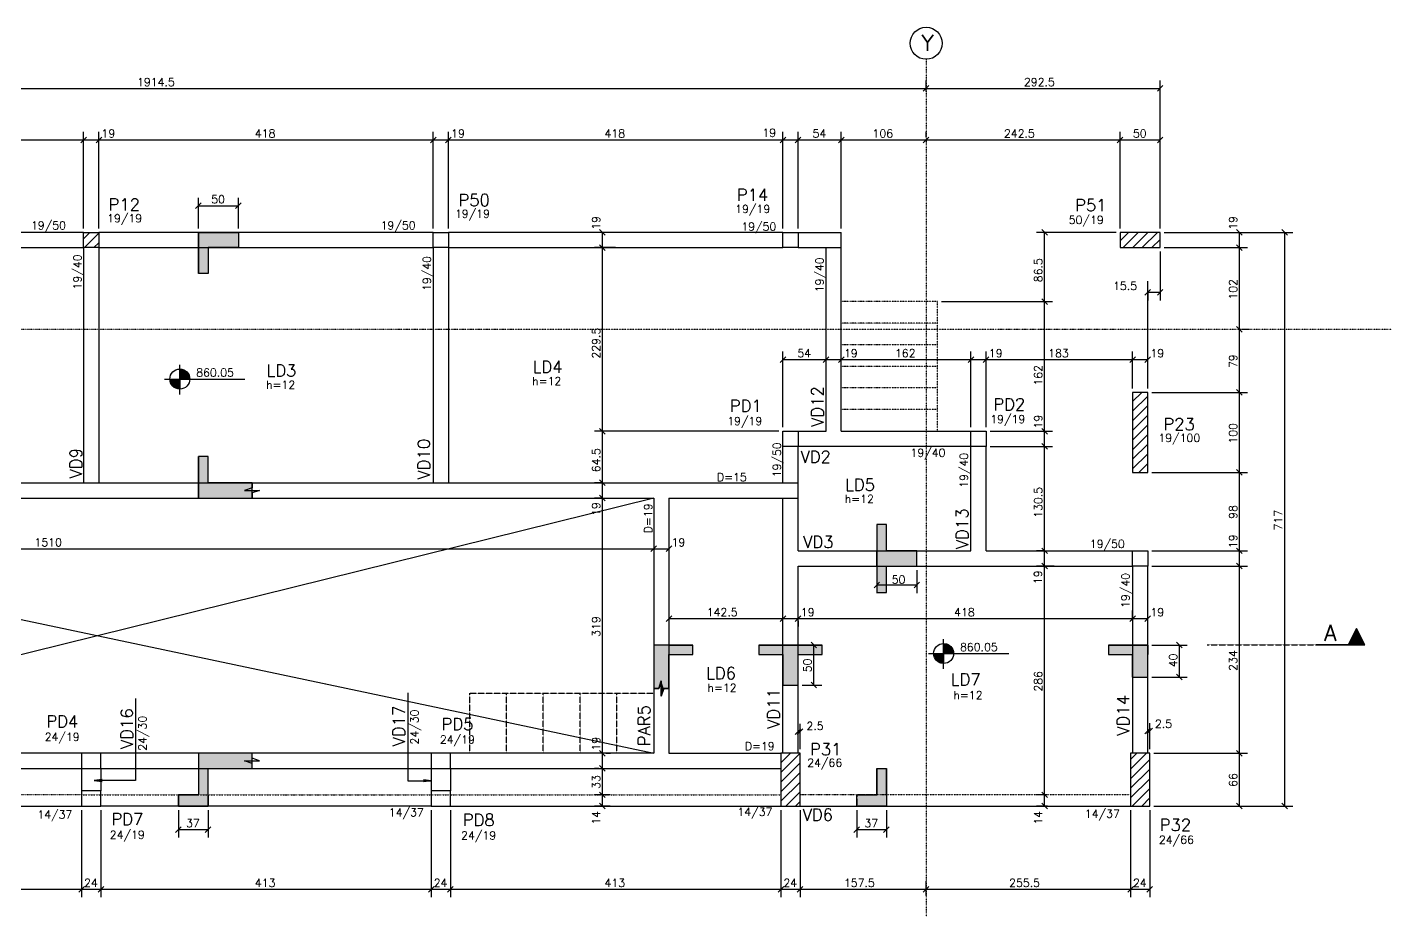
# Model space of a CAD drawing. Extents: x 715 to 5965, y 191 to 4191.
# Drawn here: x 2171 to 3876, y 1273 to 2385 of the extents above; entities that cross this region are included whole.
import ezdxf

# ---------------------------------------------------------------- set-up
doc = ezdxf.new("R2010")
doc.units = 0
doc.header["$MEASUREMENT"] = 0
doc.linetypes.add('ESTILO_TQS_0004', pattern=[2, 0.5, -0.4, 0.1, -0.4, 0.1, -0.5])
doc.linetypes.add('ESTILO_TQS_0005', pattern=[0.4, 0.3, -0.1])
for name, color, linetype in [('2', 2, 'CONTINUOUS'), ('3', 3, 'CONTINUOUS'), ('4', 4, 'CONTINUOUS'), ('6', 6, 'CONTINUOUS'), ('7', 7, 'CONTINUOUS'), ('8', 8, 'CONTINUOUS'), ('9', 9, 'CONTINUOUS')]:
    doc.layers.add(name, color=color, linetype=linetype)
doc.styles.get("Standard").update_dxf_attribs({"font": 'ROMANS.SHX'})

msp = doc.modelspace()

# ---------------------------------------------------------------- linework, layer by layer
at = {"layer": '2', "linetype": 'Continuous'}
for p, q in [((3290.574966, 2305.194829), (3297.646034, 2312.265897)), ((3290.574966, 2305.194829), (3297.646034, 2312.265897)), ((3583.074966, 2305.194829), (3590.146034, 2312.265897)), ((2237.574966, 2240.87586), (2244.646034, 2247.946928)), ((2237.574966, 2240.87586), (2244.646034, 2247.946928)), ((2256.574966, 2240.87586), (2263.646034, 2247.946928)), ((2256.574966, 2240.87586), (2263.646034, 2247.946928)), ((2674.574966, 2240.87586), (2681.646034, 2247.946928)), ((2674.574966, 2240.87586), (2681.646034, 2247.946928)), ((2693.574966, 2240.87586), (2700.646034, 2247.946928)), ((2693.574966, 2240.87586), (2700.646034, 2247.946928)), ((3111.574966, 2240.87586), (3118.646034, 2247.946928)), ((3111.574966, 2240.87586), (3118.646034, 2247.946928)), ((3130.574966, 2240.87586), (3137.646034, 2247.946928)), ((3130.574966, 2240.87586), (3137.646034, 2247.946928)), ((3184.574966, 2240.87586), (3191.646034, 2247.946928)), ((3184.574966, 2240.87586), (3191.646034, 2247.946928)), ((3290.574966, 2240.87586), (3297.646034, 2247.946928)), ((3290.574966, 2240.87586), (3297.646034, 2247.946928)), ((3533.074966, 2240.87586), (3540.146034, 2247.946928)), ((3533.074966, 2240.87586), (3540.146034, 2247.946928)), ((3583.074966, 2240.87586), (3590.146034, 2247.946928)), ((2381.077196, 2158.60652), (2388.148264, 2165.677588)), ((2431.077196, 2158.60652), (2438.148264, 2165.677588)), ((2893.092969, 2125.250343), (2886.021901, 2132.321411)), ((3445.747685, 2125.250343), (3438.676617, 2132.321411)), ((3689.24071, 2125.250343), (3682.169643, 2132.321411)), ((3745.816859, 2125.250343), (3738.745792, 2132.321411)), ((2893.092969, 2106.250343), (2886.021901, 2113.321411)), ((2893.092969, 2106.250343), (2886.021901, 2113.321411)), ((3689.24071, 2106.250343), (3682.169643, 2113.321411)), ((3689.24071, 2106.250343), (3682.169643, 2113.321411)), ((3574.646034, 2057.408835), (3567.574966, 2050.337767)), ((3590.146034, 2057.408835), (3583.074966, 2050.337767)), ((3445.747685, 2038.805875), (3438.676617, 2045.876943)), ((3445.747685, 2038.805875), (3438.676617, 2045.876943)), ((3689.24071, 2004.250343), (3682.169643, 2011.321411)), ((3689.24071, 2004.250343), (3682.169643, 2011.321411)), ((3111.574966, 1966.231771), (3118.646034, 1973.302839)), ((3165.574966, 1966.231771), (3172.646034, 1973.302839)), ((3165.574966, 1966.231771), (3172.646034, 1973.302839)), ((3184.574966, 1966.231771), (3191.646034, 1973.302839)), ((3184.574966, 1966.231771), (3191.646034, 1973.302839)), ((3346.575082, 1966.231771), (3353.64615, 1973.302839)), ((3346.575082, 1966.231771), (3353.64615, 1973.302839)), ((3365.575082, 1966.231771), (3372.64615, 1973.302839)), ((3365.575082, 1966.231771), (3372.64615, 1973.302839)), ((3548.574966, 1966.231771), (3555.646034, 1973.302839)), ((3548.574966, 1966.231771), (3555.646034, 1973.302839)), ((3567.574966, 1966.231771), (3574.646034, 1973.302839)), ((3689.24071, 1925.250343), (3682.169643, 1932.321411)), ((3689.24071, 1925.250343), (3682.169643, 1932.321411)), ((2893.092969, 1876.750343), (2886.021901, 1883.821411)), ((2893.092969, 1876.750343), (2886.021901, 1883.821411)), ((3445.747685, 1876.750343), (3438.676617, 1883.821411)), ((3445.747685, 1876.750343), (3438.676617, 1883.821411)), ((3561.6105, 1878.785877), (3561.6105, 1878.785877)), ((3445.747685, 1857.750343), (3438.676617, 1864.821411)), ((3445.747685, 1857.750343), (3438.676617, 1864.821411)), ((3689.24071, 1825.250343), (3682.169643, 1832.321411)), ((3689.24071, 1825.250343), (3682.169643, 1832.321411)), ((2893.092969, 1812.250343), (2886.021901, 1819.321411)), ((2893.092969, 1812.250343), (2886.021901, 1819.321411)), ((2893.092969, 1793.250343), (2886.021901, 1800.321411)), ((2893.092969, 1793.250343), (2886.021901, 1800.321411)), ((2950.074966, 1729.850884), (2957.146034, 1736.921952)), ((2950.074966, 1729.850884), (2957.146034, 1736.921952)), ((2969.074966, 1729.850884), (2976.146034, 1736.921952)), ((3445.747685, 1727.250343), (3438.676617, 1734.321411)), ((3445.747685, 1727.250343), (3438.676617, 1734.321411)), ((3689.24071, 1727.250343), (3682.169643, 1734.321411)), ((3689.24071, 1727.250343), (3682.169643, 1734.321411)), ((3445.747685, 1708.250343), (3438.676617, 1715.321411)), ((3445.747685, 1708.250343), (3438.676617, 1715.321411)), ((3689.24071, 1708.250343), (3682.169643, 1715.321411)), ((3689.24071, 1708.250343), (3682.169643, 1715.321411)), ((3236.017818, 1691.580078), (3228.94675, 1684.509011)), ((3286.017818, 1691.580078), (3278.94675, 1684.509011)), ((2969.074966, 1642.507622), (2976.146034, 1649.57869)), ((3111.574966, 1642.507622), (3118.646034, 1649.57869)), ((3111.574966, 1642.507622), (3118.646034, 1649.57869)), ((3130.574966, 1642.507622), (3137.646034, 1649.57869)), ((3130.574966, 1642.507622), (3137.646034, 1649.57869)), ((3548.574966, 1642.507622), (3555.646034, 1649.57869)), ((3548.574966, 1642.507622), (3555.646034, 1649.57869)), ((3567.574966, 1642.507622), (3574.646034, 1649.57869)), ((3157.279758, 1609.465927), (3150.20869, 1616.536995)), ((3606.987555, 1616.536995), (3614.058623, 1609.465927)), ((3606.987555, 1576.536995), (3614.058623, 1569.465927)), ((3157.279758, 1559.465927), (3150.20869, 1566.536995)), ((3137.646034, 1508.201145), (3130.574966, 1501.130077)), ((3140.146034, 1508.201145), (3133.074966, 1501.130077)), ((3574.646034, 1509.000999), (3567.574966, 1501.929931)), ((3577.146034, 1509.000999), (3570.074966, 1501.929931)), ((2893.092969, 1474.250343), (2886.021901, 1481.321411)), ((2893.092969, 1474.250343), (2886.021901, 1481.321411)), ((3689.24071, 1474.250343), (3682.169643, 1481.321411)), ((3689.24071, 1474.250343), (3682.169643, 1481.321411)), ((2893.092969, 1455.250343), (2886.021901, 1462.321411)), ((2893.092969, 1455.250343), (2886.021901, 1462.321411)), ((3124.6105, 1444.785877), (3124.6105, 1444.785877)), ((3561.6105, 1444.785877), (3561.6105, 1444.785877)), ((2893.092969, 1422.250343), (2886.021901, 1429.321411)), ((2893.092969, 1422.250343), (2886.021901, 1429.321411)), ((3445.747685, 1422.250343), (3438.676617, 1429.321411)), ((3445.747685, 1422.250343), (3438.676617, 1429.321411)), ((2893.092969, 1408.250343), (2886.021901, 1415.321411)), ((3445.747685, 1408.250343), (3438.676617, 1415.321411)), ((3689.24071, 1408.250343), (3682.169643, 1415.321411)), ((3745.816859, 1408.250343), (3738.745792, 1415.321411)), ((2356.077196, 1378.722086), (2363.148264, 1385.793154)), ((2393.077196, 1378.722086), (2400.148264, 1385.793154)), ((3203.94675, 1378.722086), (3211.017818, 1385.793154)), ((3240.94675, 1378.722086), (3248.017818, 1385.793154)), ((2235.074966, 1304.198962), (2242.146034, 1311.270029)), ((2235.074966, 1304.198962), (2242.146034, 1311.270029)), ((2259.074966, 1304.198962), (2266.146034, 1311.270029)), ((2259.074966, 1304.198962), (2266.146034, 1311.270029)), ((2672.074966, 1304.198962), (2679.146034, 1311.270029)), ((2672.074966, 1304.198962), (2679.146034, 1311.270029)), ((2696.074966, 1304.198962), (2703.146034, 1311.270029)), ((2696.074966, 1304.198962), (2703.146034, 1311.270029)), ((3109.074966, 1304.198962), (3116.146034, 1311.270029)), ((3109.074966, 1304.198962), (3116.146034, 1311.270029)), ((3133.074966, 1304.198962), (3140.146034, 1311.270029)), ((3133.074966, 1304.198962), (3140.146034, 1311.270029)), ((3290.574966, 1304.198962), (3297.646034, 1311.270029)), ((3290.574966, 1304.198962), (3297.646034, 1311.270029)), ((3546.074966, 1304.198962), (3553.146034, 1311.270029)), ((3546.074966, 1304.198962), (3553.146034, 1311.270029)), ((3570.074966, 1304.198962), (3577.146034, 1311.270029)), ((3570.074966, 1304.198962), (3577.146034, 1311.270029))]:
    msp.add_line(p, q, dxfattribs=at)
at = {"layer": '3', "linetype": 'Continuous'}
for p, q in [((2241.1105, 2120.902347), (2248.99403, 2128.785877)), ((2242.014845, 2109.785877), (2260.1105, 2127.881532)), ((2254.03566, 2109.785877), (2260.1105, 2115.860717)), ((3134.1105, 2128.785877), (3188.1105, 2128.785877)), ((3188.1105, 1880.285877), (3188.1105, 2128.785877)), ((3536.6105, 2118.154297), (3547.24208, 2128.785877)), ((3540.262895, 2109.785877), (3559.262895, 2128.785877)), ((3552.283711, 2109.785877), (3571.283711, 2128.785877)), ((3564.304526, 2109.785877), (3583.304526, 2128.785877)), ((3576.325341, 2109.785877), (3586.6105, 2120.071036)), ((2241.1105, 2109.785877), (2241.1105, 1815.785877)), ((2260.1105, 2109.785877), (2260.1105, 1815.785877)), ((2678.1105, 2109.785877), (2678.1105, 1815.785877)), ((2697.1105, 2109.785877), (2697.1105, 1815.785877)), ((3134.1105, 2109.785877), (3188.1105, 2109.785877)), ((3169.1105, 1880.285877), (3169.1105, 2109.785877)), ((2361.369972, 1926.383844), (2361.369972, 1963.2389)), ((2342.321078, 1945.490476), (2442.707842, 1945.490476)), ((2361.369924, 1944.697675), (2348.869924, 1944.697675)), ((2348.869972, 1945.490476), (2373.869972, 1945.490476)), ((2361.369972, 1957.990476), (2361.369972, 1932.990476)), ((2361.369972, 1957.383129), (2365.219096, 1957.383129)), ((2361.369972, 1956.590279), (2367.118434, 1956.590279)), ((2361.369972, 1955.79743), (2368.44223, 1955.79743)), ((2361.369972, 1955.004569), (2369.477491, 1955.004569)), ((2361.369972, 1954.21178), (2370.32483, 1954.21178)), ((2361.369972, 1953.418931), (2371.03384, 1953.418931)), ((2361.369972, 1952.62607), (2371.633176, 1952.62607)), ((2361.369972, 1951.833221), (2372.141198, 1951.833221)), ((2361.369972, 1951.040372), (2372.570352, 1951.040372)), ((2361.369972, 1950.247523), (2372.92941, 1950.247523)), ((2361.369972, 1949.454674), (2373.224716, 1949.454674)), ((2361.369972, 1948.661872), (2373.460988, 1948.661872)), ((2361.369972, 1947.869023), (2373.641567, 1947.869023)), ((2361.369972, 1947.076174), (2373.768977, 1947.076174)), ((2361.369972, 1946.283325), (2373.869972, 1946.283325)), ((2361.369924, 1943.904826), (2348.970918, 1943.904826)), ((2361.369924, 1943.111976), (2349.098281, 1943.111976)), ((2361.369924, 1942.319127), (2349.278907, 1942.319127)), ((2361.369924, 1941.526326), (2349.51518, 1941.526326)), ((2361.369924, 1940.733429), (2349.810485, 1940.733429)), ((2361.369924, 1939.940628), (2350.169544, 1939.940628)), ((2361.369924, 1939.147779), (2350.598697, 1939.147779)), ((2361.369924, 1938.35493), (2351.106719, 1938.35493)), ((2361.369924, 1937.562081), (2351.706104, 1937.562081)), ((2361.369924, 1936.769279), (2352.415065, 1936.769279)), ((2361.369924, 1935.976371), (2353.262405, 1935.976371)), ((2361.369924, 1935.183569), (2354.297666, 1935.183569)), ((2361.369924, 1934.39072), (2355.621461, 1934.39072)), ((2361.369924, 1933.597871), (2357.520847, 1933.597871)), ((3552.1105, 1917.279622), (3563.616755, 1928.785877)), ((3552.1105, 1905.258807), (3571.1105, 1924.258807)), ((3552.1105, 1893.237991), (3571.1105, 1912.237991)), ((3552.1105, 1881.217176), (3571.1105, 1900.217176)), ((3134.1105, 1880.285877), (3169.1105, 1880.285877)), ((3188.1105, 1880.285877), (3350.110616, 1880.285877)), ((3552.1105, 1869.196361), (3571.1105, 1888.196361)), ((3552.1105, 1857.175545), (3571.1105, 1876.175545)), ((3115.1105, 1815.785877), (3115.1105, 1861.285877)), ((3350.110616, 1861.285877), (3134.1105, 1861.285877)), ((3134.1105, 1730.785877), (3134.1105, 1861.285877)), ((3350.110616, 1730.785877), (3350.110616, 1861.285877)), ((3369.110616, 1730.785877), (3369.110616, 1861.285877)), ((3552.1105, 1845.15473), (3571.1105, 1864.15473)), ((3552.1105, 1833.133915), (3571.1105, 1852.133915)), ((3559.783277, 1828.785877), (3571.1105, 1840.1131)), ((1379.6105, 1815.785877), (3134.1105, 1815.785877)), ((1443.6105, 1796.785877), (2953.6105, 1796.785877)), ((2953.6105, 1796.785877), (2953.6105, 1477.785877)), ((2972.6105, 1796.785877), (2972.6105, 1477.785877)), ((2972.6105, 1796.785877), (3134.1105, 1796.785877)), ((3115.1105, 1477.785877), (3115.1105, 1796.785877)), ((3134.1105, 1730.785877), (3350.110616, 1730.785877)), ((3369.110616, 1730.785877), (3552.1105, 1730.785877)), ((3134.1105, 1711.785877), (3552.1105, 1711.785877)), ((3134.1105, 1477.785877), (3134.1105, 1711.785877)), ((3315.992363, 1583.34864), (3315.992363, 1620.203696)), ((3315.992363, 1614.955272), (3315.992363, 1589.955272)), ((3315.992363, 1614.347925), (3319.841488, 1614.347925)), ((3315.992363, 1613.555076), (3321.740825, 1613.555076)), ((3315.992363, 1612.762226), (3323.064621, 1612.762226)), ((3315.992363, 1611.969365), (3324.099882, 1611.969365)), ((3315.992363, 1611.176576), (3324.947221, 1611.176576)), ((3315.992363, 1610.383727), (3325.656231, 1610.383727)), ((3315.992363, 1609.590866), (3326.255567, 1609.590866)), ((3315.992363, 1608.798017), (3326.76359, 1608.798017)), ((3315.992363, 1608.005168), (3327.192743, 1608.005168)), ((3315.992363, 1607.212319), (3327.551801, 1607.212319)), ((3315.992363, 1606.41947), (3327.847107, 1606.41947)), ((3315.992363, 1605.626668), (3328.083379, 1605.626668)), ((3315.992363, 1604.833819), (3328.263958, 1604.833819)), ((3315.992363, 1604.04097), (3328.391369, 1604.04097)), ((3315.992363, 1603.248121), (3328.492363, 1603.248121)), ((3296.943469, 1602.455272), (3397.330233, 1602.455272)), ((3315.992315, 1601.662471), (3303.492315, 1601.662471)), ((3303.492363, 1602.455272), (3328.492363, 1602.455272)), ((3315.992315, 1600.869622), (3303.593309, 1600.869622)), ((3315.992315, 1600.076773), (3303.720672, 1600.076773)), ((3315.992315, 1599.283923), (3303.901298, 1599.283923)), ((3315.992315, 1598.491122), (3304.137571, 1598.491122)), ((3315.992315, 1597.698225), (3304.432876, 1597.698225)), ((3315.992315, 1596.905424), (3304.791935, 1596.905424)), ((3315.992315, 1596.112575), (3305.221088, 1596.112575)), ((3315.992315, 1595.319726), (3305.72911, 1595.319726)), ((3315.992315, 1594.526877), (3306.328495, 1594.526877)), ((3315.992315, 1593.734075), (3307.037456, 1593.734075)), ((3315.992315, 1592.941167), (3307.884796, 1592.941167)), ((3315.992315, 1592.148365), (3308.920057, 1592.148365)), ((3315.992315, 1591.355516), (3310.243852, 1591.355516)), ((3315.992315, 1590.562667), (3312.143238, 1590.562667)), ((2972.6105, 1477.785877), (3112.6105, 1477.785877)), ((3112.6105, 1453.737991), (3136.6105, 1477.785877)), ((3112.6105, 1465.758807), (3124.63757, 1477.785877)), ((3549.6105, 1457.988641), (3569.407736, 1477.785877)), ((3549.6105, 1470.009457), (3557.38692, 1477.785877)), ((3549.6105, 1445.967826), (3573.6105, 1469.967826)), ((1655.612495, 1458.785877), (2238.6105, 1458.785877)), ((2238.6105, 1458.785877), (2238.6105, 1430.785877)), ((2262.6105, 1458.785877), (2675.6105, 1458.785877)), ((2262.6105, 1458.785877), (2262.6105, 1430.785877)), ((2675.6105, 1458.785877), (3112.6105, 1458.785877)), ((2675.6105, 1458.785877), (2675.6105, 1430.785877)), ((2699.6105, 1458.785877), (2699.6105, 1430.785877)), ((3112.6105, 1441.717176), (3136.6105, 1465.717176)), ((3112.6105, 1429.696361), (3136.6105, 1453.696361)), ((3549.6105, 1433.947011), (3573.6105, 1457.947011)), ((3112.6105, 1417.675545), (3136.6105, 1441.675545)), ((3549.6105, 1421.926195), (3573.6105, 1445.926195)), ((3551.490997, 1411.785877), (3573.6105, 1433.90538)), ((3118.741647, 1411.785877), (3136.6105, 1429.65473)), ((3130.762462, 1411.785877), (3136.6105, 1417.633915)), ((3563.511812, 1411.785877), (3573.6105, 1421.884565)), ((2675.6105, 1411.785877), (2262.6105, 1411.785877))]:
    msp.add_line(p, q, dxfattribs=at)
at = {"layer": '3', "linetype": 'ESTILO_TQS_0004'}
for p, q in [((3308.1105, 2042.341409), (3188.1105, 2042.341409)), ((3308.1105, 1880.341409), (3308.1105, 2042.341409)), ((3308.1105, 2015.341409), (3188.1105, 2015.341409)), ((3308.1105, 1988.341409), (3188.1105, 1988.341409)), ((3308.1105, 1961.341409), (3188.1105, 1961.341409)), ((3308.1105, 1934.341409), (3188.1105, 1934.341409)), ((3308.1105, 1907.341409), (3188.1105, 1907.341409))]:
    msp.add_line(p, q, dxfattribs=at)
at = {"layer": '3', "linetype": 'Continuous'}
for points in [[(2241.1105, 2128.785877), (1823.1105, 2128.785877)], [(2678.1105, 2128.785877), (2260.1105, 2128.785877)], [(3115.1105, 2128.785877), (2697.1105, 2128.785877)], [(1823.1105, 2109.785877), (2241.1105, 2109.785877)], [(2260.1105, 2109.785877), (2678.1105, 2109.785877)], [(2697.1105, 2109.785877), (3115.1105, 2109.785877)], [(3552.1105, 1711.785877), (3552.1105, 1477.785877)], [(3571.1105, 1477.785877), (3571.1105, 1711.785877)], [(2953.6105, 1477.785877), (1665.291712, 1477.785877), (1443.6105, 1687.621528)], [(1825.6105, 1411.785877), (2238.6105, 1411.785877)], [(2699.6105, 1411.785877), (3112.6105, 1411.785877)], [(3136.6105, 1411.785877), (3549.6105, 1411.785877)]]:
    msp.add_lwpolyline(points, dxfattribs=at)
at = {"layer": '3', "linetype": 'ESTILO_TQS_0004'}
for points in [[(2238.6105, 1425.785877), (1825.6105, 1425.785877)], [(2238.6105, 1425.785877), (3112.6105, 1425.785877)], [(3549.6105, 1425.785877), (3136.6105, 1425.785877)]]:
    msp.add_lwpolyline(points, dxfattribs=at)
at = {"layer": '3', "linetype": 'Continuous'}
for centre, radius in [((3294.1105, 2365.18828), 20), ((2361.369972, 1945.490476), 12.5), ((3315.992363, 1602.455272), 12.5)]:
    msp.add_circle(centre, radius, dxfattribs=at)
at = {"layer": '6', "linetype": 'Continuous'}
for p, q in [((2384.61273, 2128.785877), (2384.61273, 2077.244766)), ((2384.61273, 2128.785877), (2434.61273, 2128.785877)), ((2434.61273, 2128.785877), (2434.61273, 2109.785877)), ((2434.61273, 2109.785877), (2396.61273, 2109.785877)), ((2396.61273, 2109.785877), (2396.61273, 2077.244766)), ((2384.61273, 1796.785877), (2384.61273, 1848.785877)), ((2396.61273, 1815.785877), (2396.61273, 1848.785877)), ((2396.61273, 1848.785877), (2396.61273, 1848.785877)), ((2396.61273, 1815.785877), (2451.537807, 1815.785877)), ((2384.61273, 1796.785877), (2451.537807, 1796.785877)), ((3232.482284, 1763.785877), (3232.482284, 1730.785877)), ((3244.482284, 1730.785877), (3244.482284, 1763.785877)), ((3232.482284, 1711.785877), (3232.482284, 1730.785877)), ((3244.482284, 1730.785877), (3282.482284, 1730.785877)), ((3282.482284, 1711.785877), (3282.482284, 1730.785877)), ((3232.482284, 1711.785877), (3232.482284, 1678.785877)), ((3244.482284, 1678.785877), (3244.482284, 1711.785877)), ((3244.482284, 1711.785877), (3282.482284, 1711.785877)), ((3832.028605, 1633.904297), (3821.70126, 1613.249601)), ((3832.028605, 1633.709145), (3821.798809, 1613.249648)), ((3838.410606, 1621.140248), (3825.646551, 1621.140248)), ((3837.612857, 1622.735745), (3826.4443, 1622.735745)), ((3836.815103, 1624.331249), (3827.24206, 1624.331249)), ((3836.017354, 1625.926746), (3828.039809, 1625.926746)), ((3835.219605, 1627.522249), (3828.837557, 1627.522249)), ((3834.421857, 1629.117746), (3829.635306, 1629.117746)), ((3833.624102, 1630.713297), (3830.433054, 1630.713297)), ((3832.826354, 1632.3088), (3831.067403, 1632.3088)), ((3842.399402, 1613.162697), (3832.028605, 1633.904297)), ((3842.258354, 1613.249601), (3832.028605, 1633.709199)), ((2972.6105, 1613.001461), (2953.6105, 1613.001461)), ((2953.6105, 1613.001461), (2953.6105, 1558.586244)), ((2972.6105, 1613.001461), (3002.6105, 1613.001461)), ((3085.1105, 1613.001461), (3115.1105, 1613.001461)), ((3115.1105, 1613.001461), (3134.1105, 1613.001461)), ((3134.1105, 1613.001461), (3164.1105, 1613.001461)), ((3522.1105, 1613.001461), (3552.1105, 1613.001461)), ((3552.1105, 1613.001461), (3571.1105, 1613.001461)), ((3571.1105, 1613.001461), (3571.1105, 1613.001461)), ((3571.1105, 1613.001461), (3571.1105, 1613.001461)), ((3571.1105, 1613.001461), (3571.1105, 1601.001461)), ((3842.258354, 1613.249648), (3781.601651, 1613.249648)), ((3781.601651, 1613.162697), (3842.399402, 1613.162697)), ((3841.601654, 1614.7582), (3822.455509, 1614.7582)), ((3840.803905, 1616.353697), (3823.253305, 1616.353697)), ((3840.006156, 1617.9492), (3824.051054, 1617.9492)), ((3839.208354, 1619.544698), (3824.848803, 1619.544698)), ((2972.6105, 1601.001461), (3002.6105, 1601.001461)), ((2972.6105, 1601.001461), (2972.6105, 1558.586244)), ((3085.1105, 1601.001461), (3115.1105, 1601.001461)), ((3115.1105, 1563.001461), (3115.1105, 1601.001461)), ((3134.1105, 1563.001461), (3134.1105, 1601.001461)), ((3134.1105, 1601.001461), (3164.1105, 1601.001461)), ((3522.1105, 1601.001461), (3552.1105, 1601.001461)), ((3552.1105, 1573.001461), (3552.1105, 1601.001461)), ((3571.1105, 1573.001461), (3571.1105, 1601.001461)), ((3571.1105, 1601.001461), (3571.1105, 1601.001461)), ((3552.1105, 1573.001461), (3571.1105, 1573.001461)), ((3115.1105, 1563.001461), (3134.1105, 1563.001461)), ((2451.537807, 1477.785877), (2384.61273, 1477.785877)), ((2384.61273, 1477.785877), (2384.61273, 1425.785877)), ((2396.61273, 1425.785877), (2396.61273, 1458.785877)), ((2396.61273, 1458.785877), (2451.537807, 1458.785877)), ((3232.482284, 1458.785877), (3232.482284, 1425.785877)), ((3244.482284, 1425.785877), (3244.482284, 1458.785877)), ((2359.61273, 1411.785877), (2359.61273, 1425.785877)), ((2359.61273, 1425.785877), (2384.61273, 1425.785877)), ((2396.61273, 1425.785877), (2396.61273, 1411.785877)), ((3207.482284, 1411.785877), (3207.482284, 1425.785877)), ((3207.482284, 1425.785877), (3232.482284, 1425.785877)), ((3244.482284, 1425.785877), (3244.482284, 1411.785877)), ((2396.61273, 1411.785877), (2359.61273, 1411.785877)), ((3244.482284, 1411.785877), (3207.482284, 1411.785877))]:
    msp.add_line(p, q, dxfattribs=at)
at = {"layer": '7', "linetype": 'Continuous'}
for points in [[(2241.1105, 2128.785877), (2260.1105, 2128.785877), (2260.1105, 2109.785877), (2241.1105, 2109.785877), (2241.1105, 2128.785877)], [(2678.1105, 2128.785877), (2697.1105, 2128.785877), (2697.1105, 2109.785877), (2678.1105, 2109.785877), (2678.1105, 2128.785877)], [(3115.1105, 2128.785877), (3134.1105, 2128.785877), (3134.1105, 2109.785877), (3115.1105, 2109.785877), (3115.1105, 2128.785877)], [(3536.6105, 2109.785877), (3586.6105, 2109.785877), (3586.6105, 2128.785877), (3536.6105, 2128.785877), (3536.6105, 2109.785877)], [(3552.1105, 1828.785877), (3571.1105, 1828.785877), (3571.1105, 1928.785877), (3552.1105, 1928.785877), (3552.1105, 1828.785877)], [(3115.1105, 1880.285877), (3134.1105, 1880.285877), (3134.1105, 1861.285877), (3115.1105, 1861.285877), (3115.1105, 1880.285877)], [(3350.110616, 1880.285877), (3369.110616, 1880.285877), (3369.110616, 1861.285877), (3350.110616, 1861.285877), (3350.110616, 1880.285877)], [(3552.1105, 1730.785877), (3571.1105, 1730.785877), (3571.1105, 1711.785877), (3552.1105, 1711.785877), (3552.1105, 1730.785877)], [(2238.6105, 1458.785877), (2262.6105, 1458.785877), (2262.6105, 1477.785877), (2238.6105, 1477.785877), (2238.6105, 1458.785877)], [(2675.6105, 1458.785877), (2699.6105, 1458.785877), (2699.6105, 1477.785877), (2675.6105, 1477.785877), (2675.6105, 1458.785877)], [(3112.6105, 1411.785877), (3136.6105, 1411.785877), (3136.6105, 1477.785877), (3112.6105, 1477.785877), (3112.6105, 1411.785877)], [(3549.6105, 1411.785877), (3573.6105, 1411.785877), (3573.6105, 1477.785877), (3549.6105, 1477.785877), (3549.6105, 1411.785877)], [(2238.6105, 1411.785877), (2262.6105, 1411.785877), (2262.6105, 1430.785877), (2238.6105, 1430.785877), (2238.6105, 1411.785877)], [(2675.6105, 1411.785877), (2699.6105, 1411.785877), (2699.6105, 1430.785877), (2675.6105, 1430.785877), (2675.6105, 1411.785877)]]:
    msp.add_lwpolyline(points, dxfattribs=at)
at = {"layer": '8', "linetype": 'Continuous'}
msp.add_line((3571.1105, 1613.001461), (3571.1105, 1601.001461), dxfattribs=at)
for points in [[(2384.61273, 2077.244766), (2384.61273, 2128.785877), (2434.61273, 2128.785877), (2434.61273, 2109.785877), (2396.61273, 2109.785877), (2396.61273, 2077.244766), (2384.61273, 2077.244766)], [(2384.61273, 1848.785877), (2384.61273, 1796.785877), (2451.537807, 1796.785877), (2451.537807, 1815.785877), (2396.61273, 1815.785877), (2396.61273, 1848.785877), (2384.61273, 1848.785877)], [(3232.482284, 1763.785877), (3232.482284, 1678.785877), (3244.482284, 1678.785877), (3244.482284, 1711.785877), (3282.482284, 1711.785877), (3282.482284, 1730.785877), (3244.482284, 1730.785877), (3244.482284, 1763.785877), (3232.482284, 1763.785877)], [(3002.6105, 1613.001461), (2953.6105, 1613.001461), (2953.6105, 1558.586244), (2959.943827, 1558.586244), (2963.1105, 1568.086244), (2963.1105, 1549.086244), (2966.277155, 1558.586244), (2972.6105, 1558.586244), (2972.6105, 1601.001461), (3002.6105, 1601.001461), (3002.6105, 1613.001461)], [(3085.1105, 1613.001461), (3085.1105, 1601.001461), (3115.1105, 1601.001461), (3115.1105, 1563.001461), (3134.1105, 1563.001461), (3134.1105, 1601.001461), (3164.1105, 1601.001461), (3164.1105, 1613.001461), (3085.1105, 1613.001461)], [(3522.1105, 1613.001461), (3522.1105, 1601.001461), (3552.1105, 1601.001461), (3552.1105, 1573.001461), (3571.1105, 1573.001461), (3571.1105, 1601.001461), (3571.1105, 1613.001461), (3522.1105, 1613.001461)], [(2451.537807, 1477.785877), (2384.61273, 1477.785877), (2384.61273, 1425.785877), (2359.61273, 1425.785877), (2359.61273, 1411.785877), (2396.61273, 1411.785877), (2396.61273, 1458.785877), (2451.537807, 1458.785877), (2451.537807, 1477.785877)], [(3244.482284, 1458.785877), (3244.482284, 1411.785877), (3207.482284, 1411.785877), (3207.482284, 1425.785877), (3232.482284, 1425.785877), (3232.482284, 1458.785877), (3244.482284, 1458.785877)]]:
    msp.add_lwpolyline(points, dxfattribs=at)
for points in [[(2396.61273, 2109.785877), (2384.61273, 2077.244766), (2384.61273, 2128.785877)], [(2396.61273, 2109.785877), (2384.61273, 2128.785877), (2434.61273, 2128.785877)], [(2396.61273, 2109.785877), (2434.61273, 2128.785877), (2434.61273, 2109.785877)], [(2396.61273, 2109.785877), (2396.61273, 2077.244766), (2384.61273, 2077.244766)], [(2396.61273, 1848.785877), (2384.61273, 1848.785877), (2396.61273, 1815.785877)], [(2384.61273, 1848.785877), (2384.61273, 1796.785877), (2396.61273, 1815.785877)], [(2384.61273, 1796.785877), (2451.537807, 1796.785877), (2396.61273, 1815.785877)], [(2451.537807, 1796.785877), (2451.537807, 1815.785877), (2396.61273, 1815.785877)], [(3244.482284, 1678.785877), (3244.482284, 1763.785877), (3232.482284, 1763.785877)], [(3244.482284, 1678.785877), (3232.482284, 1763.785877), (3232.482284, 1678.785877)], [(3244.482284, 1678.785877), (3244.482284, 1763.785877), (3244.482284, 1711.785877)], [(3244.482284, 1763.785877), (3244.482284, 1730.785877), (3244.482284, 1711.785877)], [(3282.482284, 1711.785877), (3244.482284, 1730.785877), (3244.482284, 1711.785877)], [(3282.482284, 1711.785877), (3282.482284, 1730.785877), (3244.482284, 1730.785877)], [(3002.6105, 1613.001461), (2953.6105, 1613.001461), (2972.6105, 1601.001461)], [(2953.6105, 1613.001461), (2959.943827, 1558.586244), (2972.6105, 1601.001461)], [(2953.6105, 1613.001461), (2953.6105, 1558.586244), (2959.943827, 1558.586244)], [(3002.6105, 1601.001461), (3002.6105, 1613.001461), (2972.6105, 1601.001461)], [(3085.1105, 1613.001461), (3085.1105, 1601.001461), (3164.1105, 1613.001461)], [(3085.1105, 1601.001461), (3115.1105, 1601.001461), (3164.1105, 1613.001461)], [(3115.1105, 1601.001461), (3134.1105, 1601.001461), (3164.1105, 1613.001461)], [(3134.1105, 1601.001461), (3164.1105, 1601.001461), (3164.1105, 1613.001461)], [(3522.1105, 1613.001461), (3552.1105, 1601.001461), (3571.1105, 1613.001461)], [(3522.1105, 1613.001461), (3522.1105, 1601.001461), (3552.1105, 1601.001461)], [(3552.1105, 1601.001461), (3571.1105, 1573.001461), (3571.1105, 1613.001461)], [(3571.1105, 1613.001461), (3571.1105, 1601.001461), (3571.1105, 1573.001461)], [(2959.943827, 1558.586244), (2963.1105, 1568.086244), (2972.6105, 1601.001461)], [(2963.1105, 1568.086244), (2966.277155, 1558.586244), (2972.6105, 1601.001461)], [(2966.277155, 1558.586244), (2972.6105, 1558.586244), (2972.6105, 1601.001461)], [(3115.1105, 1563.001461), (3134.1105, 1563.001461), (3115.1105, 1601.001461)], [(3134.1105, 1563.001461), (3134.1105, 1601.001461), (3115.1105, 1601.001461)], [(3552.1105, 1601.001461), (3552.1105, 1573.001461), (3571.1105, 1573.001461)], [(2963.1105, 1568.086244), (2963.1105, 1549.086244), (2966.277155, 1558.586244)], [(2451.537807, 1477.785877), (2384.61273, 1477.785877), (2396.61273, 1458.785877)], [(2384.61273, 1477.785877), (2384.61273, 1425.785877), (2396.61273, 1458.785877)], [(2451.537807, 1458.785877), (2451.537807, 1477.785877), (2396.61273, 1458.785877)], [(2384.61273, 1425.785877), (2396.61273, 1411.785877), (2396.61273, 1458.785877)], [(3232.482284, 1458.785877), (3244.482284, 1458.785877), (3232.482284, 1425.785877)], [(3244.482284, 1458.785877), (3244.482284, 1411.785877), (3232.482284, 1425.785877)], [(2359.61273, 1411.785877), (2396.61273, 1411.785877), (2359.61273, 1425.785877)], [(2396.61273, 1411.785877), (2384.61273, 1425.785877), (2359.61273, 1425.785877)], [(3244.482284, 1411.785877), (3207.482284, 1411.785877), (3232.482284, 1425.785877)], [(3207.482284, 1411.785877), (3207.482284, 1425.785877), (3232.482284, 1425.785877)]]:
    msp.add_solid(points, dxfattribs=at)
at = {"layer": '9', "linetype": 'ESTILO_TQS_0004'}
for p, q in [((3294.1105, 2345.18828), (3294.1105, 1273.447468)), ((1148.261743, 2007.785877), (3876.012835, 2007.785877))]:
    msp.add_line(p, q, dxfattribs=at)
at = {"layer": '9', "linetype": 'Continuous'}
for p, q in [((1379.6105, 2308.730363), (3294.1105, 2308.730363)), ((3294.1105, 2304.987307), (3294.1105, 2318.730363)), ((3294.1105, 2308.730363), (3586.6105, 2308.730363)), ((3586.6105, 2249.411394), (3586.6105, 2318.730363)), ((2241.1105, 2133.785877), (2241.1105, 2254.411394)), ((2260.1105, 2133.785877), (2260.1105, 2254.411394)), ((2678.1105, 2133.785877), (2678.1105, 2254.411394)), ((2697.1105, 2133.785877), (2697.1105, 2254.411394)), ((3115.1105, 2133.785877), (3115.1105, 2254.411394)), ((3134.1105, 2133.785877), (3134.1105, 2254.411394)), ((3188.1105, 2133.785877), (3188.1105, 2254.411394)), ((3294.1105, 2247.754115), (3294.1105, 2254.411394)), ((3536.6105, 2133.785877), (3536.6105, 2254.411394)), ((3586.6105, 2133.785877), (3586.6105, 2254.411394)), ((1823.1105, 2244.411394), (2241.1105, 2244.411394)), ((2241.1105, 2244.411394), (2260.1105, 2244.411394)), ((2260.1105, 2244.411394), (2678.1105, 2244.411394)), ((2678.1105, 2244.411394), (2697.1105, 2244.411394)), ((2697.1105, 2244.411394), (3115.1105, 2244.411394)), ((3115.1105, 2244.411394), (3134.1105, 2244.411394)), ((3134.1105, 2244.411394), (3188.1105, 2244.411394)), ((3188.1105, 2244.411394), (3294.1105, 2244.411394)), ((3294.1105, 2244.411394), (3536.6105, 2244.411394)), ((3536.6105, 2244.411394), (3586.6105, 2244.411394)), ((2384.61273, 2133.785877), (2384.61273, 2172.142054)), ((2434.61273, 2133.785877), (2434.61273, 2172.142054)), ((2384.61273, 2162.142054), (2434.61273, 2162.142054)), ((2908.694115, 2128.785877), (2879.557435, 2128.785877)), ((2889.557435, 2109.785877), (2889.557435, 2128.785877)), ((3531.6105, 2128.785877), (3432.212151, 2128.785877)), ((3442.212151, 2042.341409), (3442.212151, 2128.785877)), ((3591.6105, 2128.785877), (3695.705176, 2128.785877)), ((3596.6105, 2128.785877), (3752.281326, 2128.785877)), ((3685.705176, 2109.785877), (3685.705176, 2128.785877)), ((3742.281326, 1411.785877), (3742.281326, 2128.785877)), ((2905.694481, 2109.785877), (2879.557435, 2109.785877)), ((2889.557435, 1880.285877), (2889.557435, 2109.785877)), ((3586.6105, 2104.785877), (3586.6105, 2043.873301)), ((3591.6105, 2109.785877), (3695.705176, 2109.785877)), ((3685.705176, 2007.785877), (3685.705176, 2109.785877)), ((3571.1105, 1933.785877), (3571.1105, 2067.69952)), ((3571.1105, 2054.815451), (3571.1105, 2043.873301)), ((3586.6105, 2053.873301), (3571.1105, 2053.873301)), ((3313.1105, 2042.341409), (3452.212151, 2042.341409)), ((3442.212151, 1880.285877), (3442.212151, 2042.341409)), ((3685.705176, 1928.785877), (3685.705176, 2007.785877)), ((3688.809827, 2007.785877), (3695.705176, 2007.785877)), ((3115.1105, 1885.285877), (3115.1105, 1979.767305)), ((3169.1105, 1952.726234), (3169.1105, 1979.767305)), ((3188.1105, 1966.341409), (3188.1105, 1979.767305)), ((3350.110616, 1885.285877), (3350.110616, 1979.767305)), ((3369.110616, 1885.285877), (3369.110616, 1979.767305)), ((3552.1105, 1933.785877), (3552.1105, 1979.767305)), ((3115.1105, 1969.767305), (3169.1105, 1969.767305)), ((3169.1105, 1969.767305), (3188.1105, 1969.767305)), ((3188.1105, 1969.767305), (3350.110616, 1969.767305)), ((3350.110616, 1969.767305), (3369.110616, 1969.767305)), ((3369.110616, 1969.767305), (3552.1105, 1969.767305)), ((3552.1105, 1969.767305), (3571.1105, 1969.767305)), ((3576.1105, 1928.785877), (3695.705176, 1928.785877)), ((3685.705176, 1828.785877), (3685.705176, 1928.785877)), ((3110.1105, 1880.285877), (2879.557435, 1880.285877)), ((2889.557435, 1815.785877), (2889.557435, 1880.285877)), ((3374.110616, 1880.285877), (3452.212151, 1880.285877)), ((3442.212151, 1861.285877), (3442.212151, 1880.285877)), ((3374.110616, 1861.285877), (3452.212151, 1861.285877)), ((3442.212151, 1730.785877), (3442.212151, 1861.285877)), ((3576.1105, 1828.785877), (3695.705176, 1828.785877)), ((3685.705176, 1730.785877), (3685.705176, 1828.785877)), ((2887.617091, 1815.785877), (2879.557435, 1815.785877)), ((2889.557435, 1796.785877), (2889.557435, 1815.785877)), ((1443.6105, 1796.785877), (2953.6105, 1477.785877)), ((2953.6105, 1796.785877), (1665.291712, 1477.785877)), ((2888.787293, 1796.785877), (2879.557435, 1796.785877)), ((2889.557435, 1477.785877), (2889.557435, 1796.785877)), ((1443.6105, 1733.386418), (2953.6105, 1733.386418)), ((2953.6105, 1733.386418), (2972.6105, 1733.386418)), ((3440.766033, 1730.785877), (3432.212151, 1730.785877)), ((3442.212151, 1711.785877), (3442.212151, 1730.785877)), ((3576.1105, 1730.785877), (3695.705176, 1730.785877)), ((3685.705176, 1711.785877), (3685.705176, 1730.785877)), ((3282.482284, 1706.785877), (3282.482284, 1678.044545)), ((3454.083697, 1711.785877), (3432.212151, 1711.785877)), ((3442.212151, 1425.785877), (3442.212151, 1711.785877)), ((3576.1105, 1711.785877), (3695.705176, 1711.785877)), ((3685.705176, 1477.785877), (3685.705176, 1711.785877)), ((3232.482284, 1690.860022), (3232.482284, 1678.044545)), ((3282.482284, 1688.044545), (3232.482284, 1688.044545)), ((3115.1105, 1618.001461), (3115.1105, 1656.043156)), ((3552.1105, 1643.636741), (3552.1105, 1656.043156)), ((3571.1105, 1645.848391), (3571.1105, 1656.043156)), ((2972.6105, 1646.043156), (3115.1105, 1646.043156)), ((3115.1105, 1646.043156), (3134.1105, 1646.043156)), ((3134.1105, 1646.043156), (3552.1105, 1646.043156)), ((3134.1105, 1643.07887), (3134.1105, 1636.043156)), ((3552.1105, 1646.043156), (3571.1105, 1646.043156)), ((3139.1105, 1613.001461), (3163.744224, 1613.001461)), ((3153.744224, 1563.001461), (3153.744224, 1613.001461)), ((3576.1105, 1613.001461), (3620.523089, 1613.001461)), ((3610.523089, 1613.001461), (3610.523089, 1573.001461)), ((3576.1105, 1573.001461), (3620.523089, 1573.001461)), ((3139.1105, 1563.001461), (3163.744224, 1563.001461)), ((3134.1105, 1495.661599), (3134.1105, 1514.665611)), ((3136.6105, 1504.665611), (3134.1105, 1504.665611)), ((3136.6105, 1482.785877), (3136.6105, 1514.665611)), ((3571.1105, 1495.521096), (3571.1105, 1515.465465)), ((3573.6105, 1505.465465), (3571.1105, 1505.465465)), ((3573.6105, 1482.785877), (3573.6105, 1515.465465)), ((2889.557435, 1458.785877), (2889.557435, 1477.785877)), ((2893.831729, 1477.785877), (2899.557435, 1477.785877)), ((3578.6105, 1477.785877), (3695.705176, 1477.785877)), ((3685.705176, 1411.785877), (3685.705176, 1477.785877)), ((2885.04124, 1458.785877), (2879.557435, 1458.785877)), ((2889.557435, 1425.785877), (2889.557435, 1458.785877)), ((2899.313473, 1425.785877), (2879.557435, 1425.785877)), ((2889.557435, 1411.785877), (2889.557435, 1425.785877)), ((3445.161432, 1425.785877), (3432.212151, 1425.785877)), ((3442.212151, 1411.785877), (3442.212151, 1425.785877)), ((2238.6105, 1406.785877), (2238.6105, 1297.734496)), ((2262.6105, 1406.785877), (2262.6105, 1297.734496)), ((2359.61273, 1406.785877), (2359.61273, 1372.25762)), ((2396.61273, 1406.785877), (2396.61273, 1372.25762)), ((2675.6105, 1406.785877), (2675.6105, 1297.734496)), ((2699.6105, 1406.785877), (2699.6105, 1297.734496)), ((2899.313473, 1411.785877), (2879.557435, 1411.785877)), ((3112.6105, 1406.785877), (3112.6105, 1297.734496)), ((3136.6105, 1406.785877), (3136.6105, 1297.734496)), ((3207.482284, 1406.785877), (3207.482284, 1372.25762)), ((3244.482284, 1406.785877), (3244.482284, 1372.25762)), ((3445.998199, 1411.785877), (3432.212151, 1411.785877)), ((3549.6105, 1406.785877), (3549.6105, 1297.734496)), ((3573.6105, 1406.785877), (3573.6105, 1297.734496)), ((3578.6105, 1411.785877), (3695.705176, 1411.785877)), ((3583.6105, 1411.785877), (3752.281326, 1411.785877)), ((2359.61273, 1382.25762), (2396.61273, 1382.25762)), ((3207.482284, 1382.25762), (3244.482284, 1382.25762)), ((3294.1105, 1300.100635), (3294.1105, 1317.734496)), ((1825.6105, 1307.734496), (2238.6105, 1307.734496)), ((2238.6105, 1307.734496), (2262.6105, 1307.734496)), ((2262.6105, 1307.734496), (2675.6105, 1307.734496)), ((2675.6105, 1307.734496), (2699.6105, 1307.734496)), ((2699.6105, 1307.734496), (3112.6105, 1307.734496)), ((3112.6105, 1307.734496), (3136.6105, 1307.734496)), ((3136.6105, 1307.734496), (3294.1105, 1307.734496)), ((3294.1105, 1307.734496), (3549.6105, 1307.734496)), ((3549.6105, 1307.734496), (3573.6105, 1307.734496))]:
    msp.add_line(p, q, dxfattribs=at)
at = {"layer": '9', "linetype": 'ESTILO_TQS_0005'}
for p, q in [((3645.363735, 1613.162697), (3781.601651, 1613.162697)), ((2723.6105, 1552.787548), (2953.6105, 1552.787548)), ((2723.6105, 1477.785877), (2723.6105, 1552.787548)), ((2769.6105, 1477.785877), (2769.6105, 1552.787548)), ((2815.6105, 1477.785877), (2815.6105, 1552.787548)), ((2861.6105, 1477.785877), (2861.6105, 1552.787548)), ((2907.6105, 1477.785877), (2907.6105, 1552.787548)), ((2384.61273, 1425.785877), (2359.61273, 1425.785877)), ((3232.482284, 1425.785877), (3207.482284, 1425.785877)), ((3207.482284, 1425.785877), (3207.482284, 1411.785877))]:
    msp.add_line(p, q, dxfattribs=at)
at = {"layer": '9', "linetype": 'Continuous'}
for points in [[(2451.537807, 1815.785877), (2451.537807, 1809.452532), (2442.037807, 1806.285877), (2461.037807, 1806.285877), (2451.537807, 1803.119204), (2451.537807, 1796.785877)], [(2646.292118, 1553.13492), (2646.292118, 1443.151265), (2675.6105, 1443.151265), (2665.696051, 1444.456527), (2675.6105, 1443.151265), (2665.696051, 1441.846003)], [(2972.6105, 1558.586244), (2966.277155, 1558.586244), (2963.1105, 1549.086244), (2963.1105, 1568.086244), (2959.943827, 1558.586244), (2953.6105, 1558.586244)], [(2305.841574, 1546.198423), (2305.841574, 1443.60339), (2254.344817, 1443.60339), (2264.259265, 1444.908652), (2254.344817, 1443.60339), (2264.259265, 1442.298128)], [(2451.537807, 1458.785877), (2451.537807, 1465.119222), (2442.037807, 1468.285877), (2461.037807, 1468.285877), (2451.537807, 1471.45255), (2451.537807, 1477.785877)]]:
    msp.add_lwpolyline(points, dxfattribs=at)

# ---------------------------------------------------------------- texts
at = {"layer": '2', "linetype": 'Continuous'}
for s, p in [('1914.5', (2307.8605, 2311.730363)), ('292.5', (3416.3605, 2311.730363)), ('19', (2263.44383, 2247.411394)), ('418', (2455.1105, 2247.411394)), ('19', (2700.44383, 2247.411394)), ('418', (2892.1105, 2247.411394)), ('19', (3089.462927, 2248.299929)), ('54', (3152.1105, 2247.411394)), ('106', (3227.1105, 2247.411394)), ('242.5', (3391.3605, 2247.411394)), ('50', (3552.6105, 2247.411394)), ('50', (2400.61273, 2165.142054)), ('15.5', (3527.77717, 2056.873301)), ('54', (3133.1105, 1972.767305)), ('19', (3191.44383, 1972.767305)), ('162', (3255.110558, 1972.767305)), ('19', (3372.443946, 1972.767305)), ('183', (3446.610558, 1972.767305)), ('19', (3574.44383, 1972.767305)), ('1510', (2179.6105, 1736.386418)), ('19', (2975.94383, 1736.386418)), ('50', (3251.016219, 1689.857822)), ('142.5', (3019.8605, 1649.043156)), ('19', (3137.44383, 1649.043156)), ('418', (3329.1105, 1649.043156)), ('19', (3574.44383, 1649.043156)), ('2.5', (3580.044074, 1509.522138)), ('2.5', (3144.51526, 1506.88444)), ('37', (2369.11273, 1385.25762)), ('37', (3216.982284, 1385.25762)), ('24', (2241.6105, 1310.734496)), ('413', (2455.1105, 1310.734496)), ('24', (2678.6105, 1310.734496)), ('413', (2892.1105, 1310.734496)), ('24', (3115.6105, 1310.734496)), ('157.5', (3191.3605, 1310.734496)), ('255.5', (3397.8605, 1310.734496)), ('24', (3552.6105, 1310.734496))]:
    msp.add_text(s, height=10, dxfattribs=at).set_placement(p)
for s, p in [('19', (2886.557435, 2132.119207)), ('19', (3682.705176, 2132.119207)), ('86.5', (3439.212151, 2066.563643)), ('102', (3682.705176, 2044.785877)), ('229.5', (2886.557435, 1971.035877)), ('162', (3439.212151, 1937.313643)), ('79', (3682.705176, 1959.285877)), ('19', (3439.212151, 1883.619207)), ('100', (3682.705176, 1864.785877)), ('64.5', (2886.557435, 1829.035877)), ('130.5', (3439.212151, 1772.035877)), ('19', (2886.557435, 1774.352551)), ('98', (3682.705176, 1770.785877)), ('717', (3739.281326, 1756.285877)), ('19', (3682.705176, 1734.119207)), ('19', (3438.903784, 1689.097554)), ('319', (2886.557435, 1623.285877)), ('234', (3682.705176, 1580.785877)), ('50', (3150.744224, 1579.001461)), ('40', (3607.850167, 1585.21595)), ('286', (3439.212151, 1554.785877)), ('19', (2886.557435, 1481.119207)), ('66', (3682.705176, 1435.785877)), ('33', (2886.557435, 1433.285877)), ('14', (2886.557435, 1388.452547)), ('14', (3439.212151, 1388.452547))]:
    msp.add_text(s, height=10, rotation=90, dxfattribs=at).set_placement(p)
at = {"layer": '3', "linetype": 'Continuous'}
for s, p in [('19/19', (2270.439691, 2141.404336)), ('19/19', (2705.1853, 2147.134801)), ('19/19', (3055.472183, 2153.061287)), ('50/19', (3472.347949, 2139.403596)), ('19/50', (2175.302597, 2132.535877)), ('19/50', (2612.302597, 2132.535877)), ('19/50', (3063.130926, 2131.060039)), ('860.05', (2381.796685, 1948.543401)), ('h=12', (2801.723754, 1937.97498)), ('h=12', (2469.143156, 1933.349679)), ('19/19', (3045.561574, 1887.96901)), ('19/19', (3374.317141, 1890.37206)), ('19/100', (3584.352232, 1866.950107)), ('19/40', (3274.567017, 1848.310382)), ('D=15', (3032.637508, 1817.846194)), ('h=12', (3192.319008, 1790.63186)), ('19/50', (3498.672063, 1734.384099)), ('860.05', (3336.419076, 1605.508197)), ('h=12', (3020.85762, 1554.592999)), ('h=12', (3328.151508, 1545.34327)), ('24/19', (2192.40564, 1493.255047)), ('24/19', (2686.350697, 1489.8579)), ('D=19', (3067.539736, 1481.596368)), ('24/66', (3145.49994, 1460.889096)), ('14/37', (2183.25076, 1396.067734)), ('14/37', (2622.500503, 1398.879912)), ('14/37', (3058.26375, 1399.413936)), ('14/37', (3492.511811, 1397.245301)), ('24/19', (2273.819162, 1370.941337)), ('24/19', (2712.957142, 1370.056869)), ('24/66', (3585.06518, 1364.596654))]:
    msp.add_text(s, height=10, dxfattribs=at).set_placement(p)
for s, p in [('19/40', (2238.354127, 2057.506858)), ('19/40', (2675.083506, 2055.580111)), ('19/40', (3165.90361, 2053.945764)), ('19/50', (3112.572469, 1822.694764)), ('19/40', (3346.307597, 1809.472817)), ('D=19', (2951.612745, 1752.67002)), ('19/40', (3548.263605, 1659.403909)), ('24/30', (2319.659768, 1480.885795)), ('24/30', (2659.607235, 1488.683477))]:
    msp.add_text(s, height=10, rotation=90, dxfattribs=at).set_placement(p)
at = {"layer": '4', "linetype": 'Continuous'}
for s, p in [('P14', (3057.52241, 2168.30872)), ('P12', (2272.240354, 2156.030486)), ('P50', (2709.595499, 2161.708008)), ('P51', (3480.34986, 2155.293675)), ('LD3', (2469.726991, 1948.599921)), ('LD4', (2802.307589, 1953.225222)), ('PD1', (3048.752071, 1904.525019)), ('PD2', (3378.042156, 1906.39355)), ('P23', (3590.68075, 1881.481328)), ('VD2', (3137.103004, 1840.79804)), ('LD5', (3192.902843, 1805.882102)), ('VD3', (3140.329198, 1734.333628)), ('LD6', (3019.183942, 1570.250758)), ('LD7', (3324.893656, 1562.585203)), ('PD4', (2194.445551, 1510.119089)), ('PD5', (2688.390608, 1506.721943)), ('P31', (3148.973638, 1475.194357)), ('PD7', (2275.859074, 1387.805379)), ('PD8', (2714.997053, 1386.920912)), ('VD6', (3139.703601, 1393.429329)), ('P32', (3586.082348, 1380.613822))]:
    msp.add_text(s, height=15, dxfattribs=at).set_placement(p)
for s, p in [('VD12', (3165.641797, 1885.858951)), ('VD10', (2673.809182, 1820.054857)), ('VD9', (2239.006551, 1821.339355)), ('VD13', (3346.631082, 1732.98356)), ('VD11', (3110.912828, 1508.454168)), ('VD17', (2642.454197, 1486.489006)), ('PAR5', (2949.07689, 1486.636685)), ('VD14', (3547.708079, 1499.908231)), ('VD16', (2302.50673, 1483.219011))]:
    msp.add_text(s, height=15, rotation=90, dxfattribs=at).set_placement(p)
at = {"layer": '6', "linetype": 'Continuous'}
for s, p in [('Y', (3288.121217, 2355.8241)), ('A', (3791.601651, 1618.162697))]:
    msp.add_text(s, height=20, dxfattribs=at).set_placement(p)

doc.saveas('drawing.dxf')
